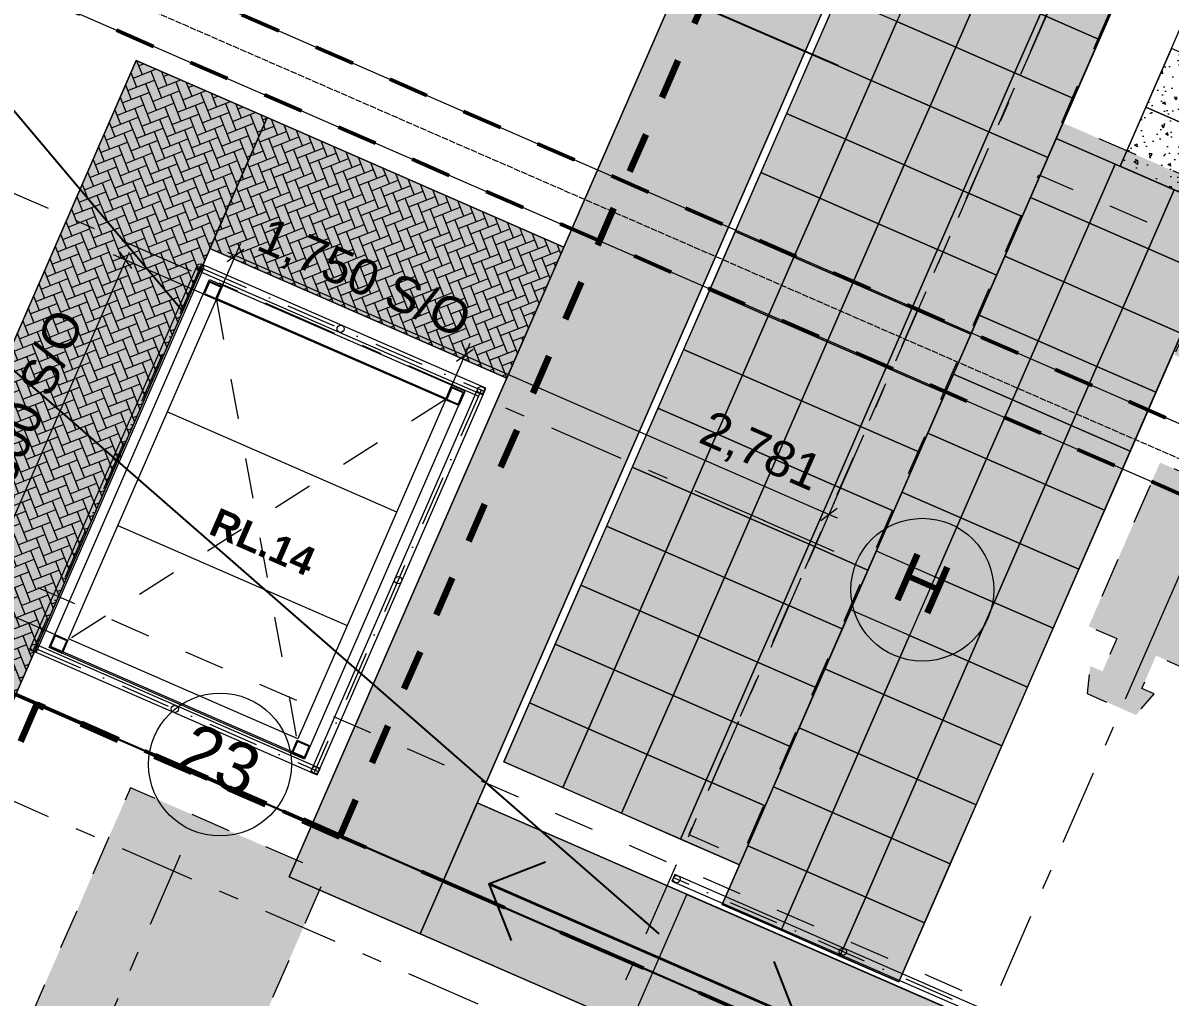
# Model space of a CAD drawing. Header units: millimetres. Extents: x -50172 to 145343, y -110728 to 25069.
# Drawn here: x -12270 to -4241, y -29610 to -22793 of the extents above; entities that cross this region are included whole.
import ezdxf
from ezdxf.enums import TextEntityAlignment as Align

# ---------------------------------------------------------------- set-up
doc = ezdxf.new("R2010")
doc.units = ezdxf.units.MM
doc.header["$MEASUREMENT"] = 0
for name, pattern in [('Dashed', [564.444447, 282.222223, -282.222223]), ('Dot & Dashed', [670.277762, 352.777767, -176.388884, 0, -141.111112]), ('Double Dashed', [1093.611073, 529.166651, -211.666656, 141.111112, -211.666656]), ('Hidden Line', [55, 45, -10]), ('Long Dashed', [1058.333302, 634.99999, -423.333311])]:
    doc.linetypes.add(name, pattern=pattern)
for name, color, linetype, lineweight in [('A-15-MG_Structural_Grid_Phase_2_Pen_No__173', 1, 'Continuous', 18), ('A-20-M_Roof_Accessory_Pen_No__1', 7, 'Continuous', 13), ('A-25-M_Curtain_Wall_Pen_No__85', 8, 'Continuous', 20), ('A-25-M_Wall_Ext_Pen_No__16', 7, 'Continuous', 20), ('A-95-MC_Marker_Section_P2.Marker_Pen_No__1', 7, 'Continuous', 13), ('COLUMN.IFC Import_Pen_No__2', 8, 'Continuous', 15), ('New_A-20-M_Roof_Accessory_Pen_No__1', 7, 'Continuous', 13), ('New_A-20-M_Roof_Accessory_Pen_No__150', 7, 'Continuous', 0), ('New_A-20-M_Roof_Accessory_Pen_No__156', 5, 'Continuous', 50), ('New_A-20-M_Roof_Accessory_Pen_No__176', 1, 'Continuous', 50), ('New_A-20-M_Roof_Pen_No__92', 8, 'Continuous', 13), ('New_A-25-M_Wall_Ext_Pen_No__16', 7, 'Continuous', 20), ('New_A-95-D_1_100_Pen_No__1', 7, 'Continuous', 13), ('New_A-95-P_Drawing_Pen_No__1', 7, 'Continuous', 13), ('New_A-95-P_Drawing_Pen_No__194', 7, 'Continuous', 25), ('New_A-95-P_Drawing_Pen_No__41', 7, 'Continuous', 35), ('New_A-95-P_Text_1_50_GA_Pen_No__86', 8, 'Continuous', 20)]:
    doc.layers.add(name, color=color, linetype=linetype, lineweight=lineweight)
for name, color, linetype, lineweight, true_color in [('A-20-M_Roof_Accessory_Pen_No__147', 7, 'Continuous', 0, 0x606060), ('A-20-M_Roof_Accessory_Pen_No__81', 7, 'Continuous', 20, 0x6a6a6a), ('A-25-M_Wall_Ext_Pen_No__64', 7, 'Continuous', 20, 0x606060), ('New_A-15-MG_Structural_Grid_Phase_2_Pen_No__222', 7, 'Continuous', 13, 0x65af33), ('New_A-20-M_Roof_Accessory_Pen_No__241', 7, 'Continuous', 13, 0xc30c20), ('New_A-20-M_Roof_Pen_No__247', 7, 'Continuous', 200, 0xfb9e09), ('New_A-25-M_Wall_Ext_Pen_No__64', 7, 'Continuous', 20, 0x606060), ('New_A-95-P_Drawing_Pen_No__142', 7, 'Continuous', 0, 0xeeeeee), ('New_A-95-P_Drawing_Pen_No__82', 7, 'Continuous', 20, 0xaaaaaa)]:
    doc.layers.add(name, color=color, linetype=linetype, lineweight=lineweight, true_color=true_color)
for name, color, linetype in [('A-25-M_Wall_Ext', 7, 'Continuous'), ('A-95-MC_Marker_Section_P2.Marker', 7, 'Continuous'), ('COLUMN.IFC Import', 7, 'Continuous'), ('New_A-15-MG_Structural_Grid_Phase_2', 7, 'Continuous'), ('New_A-20-M_Roof', 7, 'Continuous'), ('New_A-25-M_Wall_Ext', 7, 'Continuous'), ('New_A-95-D_1_100', 7, 'Continuous'), ('New_A-95-P_Drawing', 7, 'Continuous')]:
    doc.layers.add(name, color=color, linetype=linetype)
doc.styles.add('GENERATED_STYLE_2', font='')
doc.styles.add('GENERATED_STYLE_3', font='')
doc.styles.add('GENERATED_STYLE_4', font='')
doc.styles.get('GENERATED_STYLE_2').set_extended_font_data('Swis721 BT', bold=True)
doc.styles.get('GENERATED_STYLE_3').set_extended_font_data('Arial')
doc.styles.get('GENERATED_STYLE_4').set_extended_font_data('Swis721 BT')
doc.dimstyles.new('GENERATED_STYLE__1', dxfattribs={"dimtxt": 250, "dimasz": 95, "dimexe": 0.18, "dimexo": 50, "dimgap": 0.09, "dimtad": 1, "dimdec": 0, "dimzin": 0, "dimdsep": 46, "dimtxsty": 'GENERATED_STYLE_3', "dimblk": 'ARROWHEAD_2', "dimblk1": 'ARROWHEAD_2', "dimblk2": 'ARROWHEAD_2', "dimcen": 0.09, "dimclrd": 7, "dimclre": 7, "dimclrt": 7, "dimadec": 0, "dimazin": 0, "dimtfac": 1, "dimtdec": 4, "dimtmove": 0, "dimatfit": 3, "dimfxl": 1, "dimtolj": 1, "dimtzin": 0, "dimarcsym": 0})
doc.dimstyles.new('GENERATED_STYLE__2', dxfattribs={"dimtxt": 250, "dimasz": 95, "dimexe": 0.18, "dimexo": 50, "dimgap": 0.09, "dimtad": 1, "dimdec": 0, "dimzin": 0, "dimdsep": 46, "dimtxsty": 'GENERATED_STYLE_3', "dimblk": 'ARROWHEAD_2', "dimblk1": 'ARROWHEAD_2', "dimblk2": 'ARROWHEAD_2', "dimcen": 0.09, "dimclrd": 7, "dimclre": 7, "dimclrt": 7, "dimadec": 0, "dimazin": 0, "dimtfac": 1, "dimtdec": 4, "dimtmove": 2, "dimatfit": 3, "dimfxl": 1, "dimtolj": 1, "dimtzin": 0, "dimarcsym": 0})
doc.dimstyles.new('GENERATED_STYLE__3', dxfattribs={"dimtxt": 0.18, "dimasz": 182.4, "dimexe": 0.18, "dimexo": 0.0625, "dimgap": 0.09, "dimtad": 0, "dimtih": 1, "dimtoh": 1, "dimdec": 4, "dimzin": 0, "dimdsep": 46, "dimcen": 0.09, "dimadec": 0, "dimazin": 0, "dimtfac": 1, "dimtdec": 4, "dimtmove": 0, "dimatfit": 3, "dimldrblk": 'ARROWHEAD_5', "dimfxl": 1, "dimtolj": 1, "dimtzin": 0, "dimarcsym": 0})

# ---------------------------------------------------------------- blocks, each defined once
blk = doc.blocks.new('Roof_1_1', base_point=(-23076.4, -22803))
at = {"layer": 'New_A-20-M_Roof_Pen_No__92', "linetype": 'Continuous', "flags": 128}
for points in [[(12417.6, -38277.5), (-23075.4, -22800.8)], [(12416.6, -38279.7), (-23076.4, -22803)], [(-23076.4, -22803), (12416.6, -38279.7)], [(-23075.6, -22801.2), (12417.4, -38277.9)]]:
    blk.add_lwpolyline(points, dxfattribs=at)
blk = doc.blocks.new('Skylight Flat Panel 19[3]_1')
at = {"layer": 'New_A-20-M_Roof', "linetype": 'Continuous', "lineweight": 0, "flags": 128}
for points in [[(-12082.6, -27155), (-10963.5, -24588.6)], [(-10963.5, -24588.6), (-9176.1, -25368)], [(-11951, -27103.3), (-10911.8, -24720.2)], [(-10911.8, -24720.2), (-9307.7, -25419.7)], [(-9311.7, -25428.9), (-10915.9, -24729.4)], [(-9176.1, -25368), (-10295.2, -27934.4)], [(-9307.7, -25419.7), (-10346.9, -27802.8)], [(-11258.2, -25514.5), (-9654.1, -26214)], [(-11604.6, -26308.9), (-10000.5, -27008.4)], [(-10346.9, -27802.8), (-11951, -27103.3)], [(-12082.6, -27155), (-12086.6, -27164.2)], [(-10299.2, -27943.6), (-12086.6, -27164.2)], [(-10295.2, -27934.4), (-12082.6, -27155)], [(-10295.2, -27934.4), (-10299.2, -27943.6)]]:
    blk.add_lwpolyline(points, dxfattribs=at)
blk = doc.blocks.new('Roof_2_1', base_point=(-19442.3, -19430.5))
at = {"layer": 'New_A-20-M_Roof_Pen_No__92', "linetype": 'Continuous', "flags": 128}
for points in [[(19862.2, -36569.2), (-19442.3, -19430.5)], [(-23077.4, -22805.3), (12415.6, -38282)], [(12415.8, -38281.6), (-23077.2, -22804.9)], [(12416.6, -38279.8), (-23076.4, -22803)], [(-23076.4, -22803), (12416.6, -38279.7)]]:
    blk.add_lwpolyline(points, dxfattribs=at)
at = {"layer": 'New_A-20-M_Roof', "linetype": 'Continuous', "lineweight": 0}
blk.add_blockref('Skylight Flat Panel 19[3]_1', (0, 0), dxfattribs=at)
blk = doc.blocks.new('Roof_3_1', base_point=(-9378, -10065))
at = {"layer": 'New_A-20-M_Roof_Pen_No__92', "linetype": 'Continuous', "flags": 128}
blk.add_lwpolyline([(20042.1, -36156.7), (-19083.1, -19096.2)], dxfattribs=at)
blk = doc.blocks.new('Railing Horizontal 19_5')
at = {"layer": 'New_A-25-M_Wall_Ext_Pen_No__16', "linetype": 'Dot & Dashed'}
blk.add_line((0, 0), (10175.3, 0), dxfattribs=at)
at = {"layer": 'New_A-25-M_Wall_Ext_Pen_No__64', "linetype": 'Continuous'}
for p, q in [((10175.3, 25), (0, 25)), ((10175.3, -25), (10175.3, 25)), ((0, -25), (10175.3, -25))]:
    blk.add_line(p, q, dxfattribs=at)
for centre in [(8881.5, 0), (10150.3, 0)]:
    blk.add_circle(centre, 25, dxfattribs=at)
blk = doc.blocks.new('Railing Horizontal 19_12')
at = {"layer": 'A-25-M_Wall_Ext_Pen_No__16', "linetype": 'Dot & Dashed'}
blk.add_line((0, 0), (2927.6, 0), dxfattribs=at)
at = {"layer": 'A-25-M_Wall_Ext_Pen_No__64', "linetype": 'Continuous'}
for p, q in [((0, 25), (0, -25)), ((2927.6, 25), (0, 25)), ((2927.6, -25), (2927.6, 25)), ((0, -25), (2927.6, -25))]:
    blk.add_line(p, q, dxfattribs=at)
for centre in [(0, 0), (1451.3, 0), (2902.6, 0)]:
    blk.add_circle(centre, 25, dxfattribs=at)
blk = doc.blocks.new('Railing Horizontal 19_13')
at = {"layer": 'A-25-M_Wall_Ext_Pen_No__16', "linetype": 'Dot & Dashed'}
blk.add_line((0, 0), (2170.6, 0), dxfattribs=at)
at = {"layer": 'A-25-M_Wall_Ext_Pen_No__64', "linetype": 'Continuous'}
for p, q in [((0, 25), (0, -25)), ((2170.6, 25), (0, 25)), ((2170.6, -25), (2170.6, 25)), ((0, -25), (2170.6, -25))]:
    blk.add_line(p, q, dxfattribs=at)
for centre in [(0, 0), (1072.8, 0), (2145.6, 0)]:
    blk.add_circle(centre, 25, dxfattribs=at)
blk = doc.blocks.new('Discrete Accessory 671')
at = {"layer": 'COLUMN.IFC Import_Pen_No__2', "linetype": 'Continuous'}
for p, q in [((-50, -50), (-50, 50)), ((-50, 50), (50, 50)), ((43.7, 43.7), (-43.7, 43.7)), ((-43.7, 43.7), (-43.7, -43.7)), ((43.7, -43.7), (43.7, 43.7)), ((50, 50), (50, -50)), ((50, -50), (-50, -50)), ((-43.7, -43.7), (43.7, -43.7))]:
    blk.add_line(p, q, dxfattribs=at)
blk = doc.blocks.new('Column 87')
at = {"layer": 'COLUMN.IFC Import_Pen_No__2', "linetype": 'Continuous'}
for p, q in [((-50, -50), (-50, 50)), ((-50, 50), (50, 50)), ((43.7, 43.7), (-43.7, 43.7)), ((-43.7, 43.7), (-43.7, -43.7)), ((43.7, -43.7), (43.7, 43.7)), ((50, 50), (50, -50)), ((50, -50), (-50, -50)), ((-43.7, -43.7), (43.7, -43.7))]:
    blk.add_line(p, q, dxfattribs=at)
blk = doc.blocks.new('Discrete Accessory 674')
at = {"layer": 'COLUMN.IFC Import_Pen_No__2', "linetype": 'Continuous'}
for p, q in [((-50, -50), (-50, 50)), ((-50, 50), (50, 50)), ((43.7, 43.7), (-43.7, 43.7)), ((-43.7, 43.7), (-43.7, -43.7)), ((43.7, -43.7), (43.7, 43.7)), ((50, 50), (50, -50)), ((50, -50), (-50, -50)), ((-43.7, -43.7), (43.7, -43.7))]:
    blk.add_line(p, q, dxfattribs=at)
blk = doc.blocks.new('Column 88')
at = {"layer": 'COLUMN.IFC Import_Pen_No__2', "linetype": 'Continuous'}
for p, q in [((-50, -50), (-50, 50)), ((-50, 50), (50, 50)), ((43.7, 43.7), (-43.7, 43.7)), ((-43.7, 43.7), (-43.7, -43.7)), ((43.7, -43.7), (43.7, 43.7)), ((50, 50), (50, -50)), ((50, -50), (-50, -50)), ((-43.7, -43.7), (43.7, -43.7))]:
    blk.add_line(p, q, dxfattribs=at)
blk = doc.blocks.new('*D421')
at = {"layer": 'New_A-95-D_1_100_Pen_No__1', "linetype": 'Continuous'}
for p, q in [((-12631.4, -26778.3), (-12545.6, -26894.4)), ((-13062.5, -27923.4), (-12588.5, -26836.4)), ((-12478.2, -28178.2), (-13148.5, -27885.9)), ((-13105.4, -27865.4), (-13019.7, -27981.5)), ((-13087, -27979.4), (-13062.5, -27923.4))]:
    blk.add_line(p, q, dxfattribs=at)
at = {"layer": 'New_A-95-D_1_100_Pen_No__1', "insert": (-13042.8, -27753.1), "char_height": 250, "attachment_point": 7, "rotation": 66.44041, "style": 'GENERATED_STYLE_3'}
blk.add_mtext('\\A1;{\\fArial|b0|i0|c0|p34;1,186}', dxfattribs=at)
blk = doc.blocks.new('ARROWHEAD_2')
at = {"color": 0, "linetype": 'Continuous', "lineweight": 0}
for p, q in [((0, 0), (-1, 0)), ((-0.378, -0.655), (0.378, 0.655))]:
    blk.add_line(p, q, dxfattribs=at)
blk = doc.blocks.new('*D423')
at = {"layer": 'New_A-95-D_1_100_Pen_No__1', "linetype": 'Continuous'}
for p, q in [((-11506.4, -24511.1), (-11592.2, -24395)), ((-11549.3, -24453.1), (-11524.9, -24397.1)), ((-12588.5, -26836.4), (-11549.3, -24453.1)), ((-10961.7, -24709.3), (-11635.2, -24415.6)), ((-12000.9, -27092.6), (-12674.4, -26798.9)), ((-12631.4, -26778.3), (-12545.6, -26894.4)), ((-13062.5, -27923.4), (-12588.5, -26836.4))]:
    blk.add_line(p, q, dxfattribs=at)
at = {"layer": 'New_A-95-D_1_100_Pen_No__1', "insert": (-12423.3, -26332.3), "char_height": 250, "attachment_point": 7, "rotation": 66.44041, "style": 'GENERATED_STYLE_3'}
blk.add_mtext('\\A1;{\\fArial|b0|i0|c0|p34;2,600 S/O}', dxfattribs=at)
blk = doc.blocks.new('*D424')
at = {"layer": 'New_A-95-D_1_100_Pen_No__1', "linetype": 'Continuous'}
for p, q in [((-10895.8, -24683.5), (-10743.7, -24334.7)), ((-10723.2, -24377.8), (-10839.3, -24463.5)), ((-10837.2, -24396.2), (-10781.2, -24420.6)), ((-10781.2, -24420.6), (-9177.1, -25120.1)), ((-9119, -25077.2), (-9235.1, -25163))]:
    blk.add_line(p, q, dxfattribs=at)
at = {"layer": 'New_A-95-D_1_100_Pen_No__1', "insert": (-10666.8, -24416), "char_height": 250, "attachment_point": 7, "rotation": 336.44041, "style": 'GENERATED_STYLE_3'}
blk.add_mtext('\\A1;{\\fArial|b0|i0|c0|p34;1,750 S/O}', dxfattribs=at)
blk = doc.blocks.new('*D425')
at = {"layer": 'New_A-95-D_1_100_Pen_No__1', "linetype": 'Continuous'}
for p, q in [((-10781.2, -24420.6), (-9177.1, -25120.1)), ((-9291.7, -25383), (-9139.6, -25034.2)), ((-9119, -25077.2), (-9235.1, -25163)), ((-9177.1, -25120.1), (-6628.1, -26231.6)), ((-6770, -26557.1), (-6590.6, -26145.7)), ((-6686.1, -26274.5), (-6570, -26188.7)), ((-6628.1, -26231.6), (-6572, -26256))]:
    blk.add_line(p, q, dxfattribs=at)
at = {"layer": 'New_A-95-D_1_100_Pen_No__1', "insert": (-7570.6, -25766.1), "char_height": 250, "attachment_point": 7, "rotation": 336.44041, "style": 'GENERATED_STYLE_3'}
blk.add_mtext('\\A1;{\\fArial|b0|i0|c0|p34;2,781}', dxfattribs=at)
blk = doc.blocks.new('ARROWHEAD_5')
at = {"color": 0, "linetype": 'Continuous', "lineweight": 0}
blk.add_line((0, 0), (-1, 0), dxfattribs=at)
blk.add_solid([(-1, 0.2679), (0, 0), (-1, -0.2679), (-1, 0.2679)], dxfattribs=at)
blk = doc.blocks.new('Standard grid marker_31')
at = {"layer": 'New_A-15-MG_Structural_Grid_Phase_2_Pen_No__222', "linetype": 'Double Dashed'}
for q in [(18281.2, 0), (0, 0)]:
    blk.add_line((705.1, 0), q, dxfattribs=at)
at = {"layer": 'New_A-15-MG_Structural_Grid_Phase_2_Pen_No__222', "linetype": 'Continuous'}
blk.add_circle((-500, 0), 500, dxfattribs=at)
at = {"layer": 'New_A-15-MG_Structural_Grid_Phase_2_Pen_No__222', "linetype": 'Double Dashed'}
blk.add_point((705.1, 0), dxfattribs=at)
blk.add_point((705.1, 0), dxfattribs=at)
at = {"layer": 'New_A-15-MG_Structural_Grid_Phase_2_Pen_No__222', "style": 'GENERATED_STYLE_4'}
for tag, p in [('AC_MarkerText_1_0', (-500, 43.4)), ('AC_MarkerText_1_1', (19486.3, 43.4))]:
    blk.add_attdef(tag, text='', height=350, rotation=180, dxfattribs=at).set_placement(p, align=Align.MIDDLE_CENTER)
blk = doc.blocks.new('Standard grid marker_32')
at = {"layer": 'New_A-15-MG_Structural_Grid_Phase_2_Pen_No__222', "linetype": 'Double Dashed'}
blk.add_line((705.1, 0), (53258.1, 0), dxfattribs=at)
at = {"layer": 'New_A-15-MG_Structural_Grid_Phase_2_Pen_No__222', "style": 'GENERATED_STYLE_4'}
for tag, p in [('AC_MarkerText_1_0', (-500, 38.7)), ('AC_MarkerText_1_1', (54463.2, 38.7))]:
    blk.add_attdef(tag, text='', height=350, rotation=180, dxfattribs=at).set_placement(p, align=Align.MIDDLE_CENTER)
blk = doc.blocks.new('Standard grid marker_38')
at = {"layer": 'New_A-15-MG_Structural_Grid_Phase_2_Pen_No__222', "linetype": 'Double Dashed'}
blk.add_line((21048.7, -897.4), (22861.2, -897.4), dxfattribs=at)
at = {"layer": 'New_A-15-MG_Structural_Grid_Phase_2_Pen_No__222', "linetype": 'Continuous'}
blk.add_circle((23361.2, -897.4), 500, dxfattribs=at)
at = {"layer": 'New_A-15-MG_Structural_Grid_Phase_2_Pen_No__222', "style": 'GENERATED_STYLE_4'}
for tag, p in [('AC_MarkerText_1_0', (-500, -861)), ('AC_MarkerText_1_1', (23361.2, -861))]:
    blk.add_attdef(tag, text='', height=350, rotation=270, dxfattribs=at).set_placement(p, align=Align.MIDDLE_CENTER)
blk = doc.blocks.new('Standard grid marker_44')
at = {"layer": 'New_A-15-MG_Structural_Grid_Phase_2_Pen_No__222', "linetype": 'Double Dashed'}
blk.add_line((1905, 0), (37382, 0), dxfattribs=at)
at = {"layer": 'New_A-15-MG_Structural_Grid_Phase_2_Pen_No__222', "style": 'GENERATED_STYLE_4'}
for tag, p in [('AC_MarkerText_1_0', (-500, 946.2)), ('AC_MarkerText_1_1', (39787, 946.2))]:
    blk.add_attdef(tag, text='', height=350, rotation=270, dxfattribs=at).set_placement(p, align=Align.MIDDLE_CENTER)
blk = doc.blocks.new('Standard grid marker_46')
at = {"layer": 'New_A-15-MG_Structural_Grid_Phase_2_Pen_No__222', "linetype": 'Double Dashed'}
for p, q in [((8462.3, 0), (18800.1, 0)), ((18800.1, 0), (27262.4, 0))]:
    blk.add_line(p, q, dxfattribs=at)
blk.add_point((18800.1, 0), dxfattribs=at)
blk.add_point((18800.1, 0), dxfattribs=at)
at = {"layer": 'New_A-15-MG_Structural_Grid_Phase_2_Pen_No__222', "style": 'GENERATED_STYLE_4'}
for tag, p in [('AC_MarkerText_1_0', (-500, 36.8)), ('AC_MarkerText_1_1', (27762.4, 36.8))]:
    blk.add_attdef(tag, text='', height=350, rotation=270, dxfattribs=at).set_placement(p, align=Align.MIDDLE_CENTER)
blk = doc.blocks.new('Line_1_1', base_point=(-6857.9, -29755.9))
at = {"layer": 'New_A-95-P_Drawing_Pen_No__194', "linetype": 'Continuous'}
for p, q in [((-9008.4, -28818.1), (-8613.5, -28663)), ((-9008.4, -28818.1), (-8853.4, -29213)), ((-6857.9, -29755.9), (-7013, -29361)), ((-6857.9, -29755.9), (-7252.8, -29910.9))]:
    blk.add_line(p, q, dxfattribs=at)
at = {"layer": 'New_A-95-P_Drawing_Pen_No__41', "linetype": 'Continuous'}
blk.add_line((-6857.9, -29755.9), (-9008.4, -28818.1), dxfattribs=at)
blk = doc.blocks.new('Cutting Plane_4_1', base_point=(-25330.5, -21002.6))
at = {"layer": 'A-95-MC_Marker_Section_P2.Marker_Pen_No__1', "linetype": 'Dashed'}
blk.add_line((-25101.3, -21102.5), (22391.9, -41811.9), dxfattribs=at)

msp = doc.modelspace()

# ---------------------------------------------------------------- hatches: boundary and pattern name
at = {"layer": 'A-20-M_Roof_Accessory_Pen_No__1', "linetype": 'Continuous', "lineweight": 0, "true_color": 0x000000}
for points in [[(-6009.1, -18685.2), (-10405.8, -28768.3), (-9489.2, -29168), (-5092.4, -19084.9)], [(-14937.6, -30990.8), (-14020.9, -31390.5), (-10560.8, -23455.4), (-11477.5, -23055.7), (-12991.2, -26527.3), (-14314.9, -29562.8)], [(-10560.8, -23455.4), (-10960.5, -24372.1), (-8883.7, -25277.6), (-8484, -24361)], [(-9089.5, -28251.4), (-9489.2, -29168), (7005.9, -36360.7), (7405.6, -35444)]]:
    msp.add_hatch(color=178, dxfattribs=at).paths.add_polyline_path(points)
at = {"layer": 'A-20-M_Roof_Accessory_Pen_No__147', "linetype": 'Continuous'}
h = msp.add_hatch(dxfattribs=at)
h.set_pattern_fill('AR_CONC_0001', color=256, style=0, pattern_type=2)
h.set_pattern_definition([(150.0584, (-6158.36, -24349.9), (-19.045, 215.159), [22.5, -247.5]), (95.0584, (-6158.36, -24349.9), (214.919, 80.397), [18, -198]), (200.51, (-6159.94, -24331.97), (-233.964, 134.762), [19.122, -210.343]), (146.2426, (-6217.43, -24360.38), (-7.026, 323.924), [33.75, -371.25]), (196.694, (-6218.02, -24333.4), (-336.716, 225.05), [28.683, -315.514]), (91.2426, (-6217.43, -24360.38), (-336.716, 225.05), [27, -297]), (121.0584, (-6207.9, -24328.22), (87.654, 197.415), [22.5, -247.5]), (66.0584, (-6207.9, -24328.22), (-226.95, 33.878), [18, -198]), (171.51, (-6200.6, -24311.77), (-139.296, 231.2934), [19.122, -210.343]), (137.5584, (-6158.356, -24349.9), (98.9703, 13.8503), [0, -195.6, 0, -201, 0, -198.75]), (107.5584, (-6158.36, -24349.9), (-130.2886, 57.0425), [0, -114.6, 0, -191.1, 0, -75.75]), (67.5584, (-6146.67, -24415.77), (-21.3074, 158.8671), [0, -75, 0, -234, 0, -310.5]), (57.5584, (-6141.43, -24445.31), (-60.1263, 167.0218), [0, -97.5, 0, -155.4, 0, -220.5])])
h.paths.add_polyline_path([(-5487.1, -20126.9), (-3837.1, -20846.4), (-7254.6, -28683.7), (-8904.6, -27964.2)])
h = msp.add_hatch(dxfattribs=at)
h.set_pattern_fill('AR_CONC_0001', color=256, style=0, pattern_type=2)
h.set_pattern_definition([(150.058, (-3433.1, -22827.57), (-19.045, 215.159), [22.5, -247.5]), (95.058, (-3433.1, -22827.57), (214.92, 80.397), [18, -198]), (200.51, (-3434.68, -22809.64), (-233.964, 134.762), [19.122, -210.343]), (146.243, (-3492.18, -22838.05), (-7.026, 323.924), [33.75, -371.25]), (196.694, (-3492.76, -22811.05), (-336.716, 225.05), [28.683, -315.514]), (91.243, (-3492.18, -22838.05), (-336.716, 225.05), [27, -297]), (121.058, (-3482.65, -22805.89), (87.654, 197.415), [22.5, -247.5]), (66.058, (-3482.65, -22805.89), (-226.95, 33.878), [18, -198]), (171.51, (-3475.34, -22789.44), (-139.296, 231.293), [19.122, -210.343]), (137.5584, (-3433.1, -22827.566), (98.9703, 13.8503), [0, -195.6, 0, -201, 0, -198.75]), (107.5584, (-3433.1, -22827.57), (-130.2886, 57.0425), [0, -114.6, 0, -191.1, 0, -75.75]), (67.5584, (-3421.41, -22893.44), (-21.3074, 158.867), [0, -75, 0, -234, 0, -310.5]), (57.5584, (-3416.17, -22922.98), (-60.126, 167.022), [0, -97.5, 0, -155.4, 0, -220.5])])
h.paths.add_polyline_path([(-3332.4, -20907.8), (-2094.9, -21447.4), (-3354, -24334.8), (-4591.4, -23795.2)])
h = msp.add_hatch(dxfattribs=at)
h.set_pattern_fill('AR_CONC_0001', color=256, style=0, pattern_type=2)
h.set_pattern_definition([(150.0584, (-5884.64, -26667.78), (-19.045, 215.159), [22.5, -247.5]), (95.0584, (-5884.64, -26667.78), (214.92, 80.397), [18, -198]), (200.51, (-5886.23, -26649.85), (-233.964, 134.762), [19.122, -210.343]), (146.243, (-5943.72, -26678.26), (-7.026, 323.924), [33.75, -371.25]), (196.694, (-5944.3, -26651.26), (-336.716, 225.05), [28.683, -315.514]), (91.243, (-5943.72, -26678.26), (-336.716, 225.05), [27, -297]), (121.0584, (-5934.19, -26646.1), (87.654, 197.415), [22.5, -247.5]), (66.0584, (-5934.2, -26646.1), (-226.95, 33.878), [18, -198]), (171.51, (-5926.89, -26629.65), (-139.296, 231.293), [19.122, -210.343]), (137.5584, (-5884.64, -26667.78), (98.9703, 13.8503), [0, -195.6, 0, -201, 0, -198.75]), (107.5584, (-5884.64, -26667.78), (-130.2886, 57.0425), [0, -114.6, 0, -191.1, 0, -75.75]), (67.5584, (-5872.96, -26733.65), (-21.3074, 158.8671), [0, -75, 0, -234, 0, -310.5]), (57.5584, (-5867.72, -26763.19), (-60.1263, 167.022), [0, -97.5, 0, -155.4, 0, -220.5])])
h.paths.add_polyline_path([(-5038.1, -23600.5), (-3800.6, -24140.1), (-6138.9, -29502.5), (-7376.3, -28962.9)])
at = {"layer": 'New_A-20-M_Roof_Accessory_Pen_No__150', "linetype": 'Continuous'}
h = msp.add_hatch(dxfattribs=at)
h.set_pattern_fill('Brick_Floor___Laid_Flat__BB', color=256, style=0, pattern_type=2)
h.set_pattern_definition([(291.4404, (-7878.8, -23848.7), (249.454, 97.963), [201, -67]), (291.4404, (-7742.97, -24011.3), (249.454, 97.963), [201, -67]), (291.4404, (-7705.1, -23924.45), (249.454, 97.963), [201, -67]), (291.4404, (-7667.22, -23837.6), (249.454, 97.963), [201, -67]), (21.4404, (-7829.82, -23973.43), (-97.963, 249.454), [201, -67]), (21.4404, (-7791.95, -23886.58), (-97.963, 249.454), [201, -67]), (21.4404, (-7754.08, -23799.72), (-97.963, 249.454), [201, -67]), (21.4404, (-7618.24, -23962.32), (-97.963, 249.454), [201, -67])])
h.paths.add_polyline_path([(-6009.1, -18685.2), (-5092.4, -19084.9), (-9489.2, -29168), (-10405.8, -28768.3)])
h = msp.add_hatch(dxfattribs=at)
h.set_pattern_fill('Brick_Floor___Laid_Flat__BB', color=256, style=0, pattern_type=2)
h.set_pattern_definition([(291.4404, (-16214.06, -27118.03), (249.454, 97.963), [201, -67]), (291.4404, (-16078.22, -27280.63), (249.454, 97.963), [201, -67]), (291.4404, (-16040.35, -27193.78), (249.454, 97.963), [201, -67]), (291.4404, (-16002.48, -27106.92), (249.454, 97.963), [201, -67]), (21.4404, (-16165.08, -27242.76), (-97.963, 249.454), [201, -67]), (21.4404, (-16127.2, -27155.9), (-97.963, 249.454), [201, -67]), (21.4404, (-16089.33, -27069.05), (-97.963, 249.454), [201, -67]), (21.4404, (-15953.5, -27231.65), (-97.963, 249.454), [201, -67])])
h.paths.add_polyline_path([(-14937.6, -30990.8), (-14314.9, -29562.8), (-12991.2, -26527.3), (-11477.5, -23055.7), (-10560.8, -23455.4), (-14020.9, -31390.5)])
h = msp.add_hatch(dxfattribs=at)
h.set_pattern_fill('Brick_Floor___Laid_Flat__BB', color=256, style=0, pattern_type=2)
h.set_pattern_definition([(21.4404, (-12106.52, -25868.37), (-97.963, 249.454), [201, -67]), (21.4404, (-11943.92, -25732.53), (-97.963, 249.454), [201, -67]), (21.4404, (-12030.77, -25694.66), (-97.963, 249.454), [201, -67]), (21.4404, (-12117.62, -25656.78), (-97.963, 249.454), [201, -67]), (111.4404, (-11981.8, -25819.38), (249.454, 97.963), [201, -67]), (111.4404, (-12068.64, -25781.5), (249.454, 97.963), [201, -67]), (111.4404, (-12155.5, -25743.64), (249.454, 97.963), [201, -67]), (111.4404, (-11992.9, -25607.8), (249.454, 97.963), [201, -67])])
h.paths.add_polyline_path([(-10560.8, -23455.4), (-8484, -24361), (-8883.7, -25277.6), (-10960.5, -24372.1)])
h = msp.add_hatch(dxfattribs=at)
h.set_pattern_fill('Brick_Floor___Laid_Flat__BB', color=256, style=0, pattern_type=2)
h.set_pattern_definition([(21.4404, (3783.07, -36951.4), (-97.963, 249.454), [201, -67]), (21.4404, (3945.67, -36815.56), (-97.963, 249.454), [201, -67]), (21.4404, (3858.8, -36777.7), (-97.963, 249.454), [201, -67]), (21.4404, (3771.96, -36739.82), (-97.963, 249.454), [201, -67]), (111.4404, (3907.8, -36902.42), (249.454, 97.963), [201, -67]), (111.4404, (3820.94, -36864.55), (249.454, 97.963), [201, -67]), (111.4404, (3734.08, -36826.67), (249.454, 97.963), [201, -67]), (111.4404, (3896.68, -36690.84), (249.454, 97.963), [201, -67])])
h.paths.add_polyline_path([(-9089.5, -28251.4), (7405.6, -35444), (7005.9, -36360.7), (-9489.2, -29168)])
at = {"layer": 'New_A-20-M_Roof_Accessory_Pen_No__241', "linetype": 'Continuous', "lineweight": 0, "true_color": 0x300308}
msp.add_hatch(color=18, dxfattribs=at).paths.add_polyline_path([(-7622.8, -28890.9), (7405.6, -35444), (7005.9, -36360.7), (-8022.5, -29807.6)])
at = {"layer": 'New_A-95-P_Drawing_Pen_No__142', "linetype": 'Continuous'}
for points in [[(1316.1, -27014.3), (-1099.3, -25961), (-816.5, -25312.4), (-4999.4, -23488.4), (-4047.5, -21305.3), (-4414.1, -21145.4), (-5366.1, -23328.6), (-5526, -23695.3), (-7609.3, -28473), (-7242.7, -28632.8), (-5159.3, -23855.1), (-1343.1, -25519.3), (-1625.8, -26167.8), (1156.2, -27380.9)], [(-14130.4, -33299.9), (-13951.6, -33377.8), (-14122.7, -34120.8), (-15546.3, -37385.5), (-14116.5, -38009), (-12393.3, -34057.3), (-12150.4, -34163.3), (-10731.5, -30909.2), (-10974.4, -30803.2), (-10914.4, -30665.7), (-10969.3, -30641.8), (-10141.9, -28744.4), (-11516.8, -28144.8), (-12344.2, -30042.3), (-12472.7, -29986.3), (-12532.7, -30123.7), (-12711.4, -30045.8)]]:
    msp.add_hatch(color=256, dxfattribs=at).paths.add_polyline_path(points)
at = {"layer": 'New_A-95-P_Drawing_Pen_No__82', "linetype": 'Continuous', "lineweight": 0, "true_color": 0x2a2a2a}
msp.add_hatch(color=250, dxfattribs=at).paths.add_polyline_path([(-4089.7, -24838.1), (-4210.7, -25115.6), (-3532.9, -25411.2, -0.131652), (-3601.9, -25519.2), (-3942.5, -25675.8, 0.131652), (-4087.7, -25858), (-4127.7, -25949.6), (-4311, -25869.7), (-4810.6, -27015.5), (-4613.8, -27101.3), (-4713.8, -27330.5), (-4799.7, -27293), (-4822.4, -27485.7), (-4478.6, -27635.6), (-4352.8, -27487.9), (-4438.8, -27450.4), (-4338.9, -27221.2), (-4169, -27295.3), (-3669.4, -26149.5), (-3852.7, -26069.6), (-3812.7, -25977.9), (-3764.3, -25917.2), (-3423.7, -25760.5, 0.131652), (-3278.5, -25578.4), (-3082.2, -25664, 0.131652), (-3116.9, -25894.3), (-2999.9, -26250.5), (-3011.4, -26327.3), (-3051.4, -26419), (-3234.7, -26339), (-3734.3, -27484.8), (-3564.5, -27558.9), (-3664.4, -27788.1), (-3750.3, -27750.6), (-3773, -27943.3), (-3429.3, -28093.2), (-3303.5, -27945.4), (-3389.4, -27908), (-3289.5, -27678.8), (-3092.7, -27764.6), (-2593.1, -26618.8), (-2776.4, -26538.9), (-2736.4, -26447.2, 0.131652), (-2701.8, -26216.9), (-2818.8, -25860.7, -0.21766), (-2786.6, -25736.6), (-2127, -26024.2), (-2006.1, -25746.7), (-2561.5, -25504.5), (-2620.2, -25355.1), (-3366.5, -25029.7), (-3515.9, -25088.3)])

# ---------------------------------------------------------------- linework, layer by layer
at = {"layer": 'A-15-MG_Structural_Grid_Phase_2_Pen_No__173', "linetype": 'Hidden Line'}
msp.add_line((-19269.5, -19260.4), (19619.1, -36217.7), dxfattribs=at)
at = {"layer": 'A-20-M_Roof_Accessory_Pen_No__1', "linetype": 'Continuous', "flags": 128}
for points in [[(-6009.1, -18685.2), (-10405.8, -28768.3), (-9489.2, -29168), (-5092.4, -19084.9)], [(-5487.1, -20126.9), (-3837.1, -20846.4), (-7254.6, -28683.7), (-8904.6, -27964.2)], [(-3332.4, -20907.8), (-2094.9, -21447.4), (-3354, -24334.8), (-4591.4, -23795.2)], [(-14937.6, -30990.8), (-14020.9, -31390.5), (-10560.8, -23455.4), (-11477.5, -23055.7), (-12991.2, -26527.3), (-14314.9, -29562.8)], [(-10560.8, -23455.4), (-10960.5, -24372.1), (-8883.7, -25277.6), (-8484, -24361)], [(-5038.1, -23600.5), (-3800.6, -24140.1), (-6138.9, -29502.5), (-7376.3, -28962.9)], [(-9089.5, -28251.4), (-9489.2, -29168), (7005.9, -36360.7), (7405.6, -35444)]]:
    msp.add_lwpolyline(points, close=True, dxfattribs=at)
at = {"layer": 'A-20-M_Roof_Accessory_Pen_No__81', "linetype": 'Continuous', "flags": 128}
for points in [[(-5149, -22728.9), (-4736.5, -22908.8), (-4556.6, -22496.3), (-4969.1, -22316.4)], [(-6153.8, -22781.7), (-5741.3, -22961.6), (-5561.4, -22549.1), (-5973.9, -22369.2)], [(-5741.3, -22961.6), (-5328.8, -23141.4), (-5149, -22728.9), (-5561.4, -22549.1)], [(-6746.2, -23014.3), (-6333.7, -23194.2), (-6153.8, -22781.7), (-6566.3, -22601.8)], [(-6333.7, -23194.2), (-5921.2, -23374.1), (-5741.3, -22961.6), (-6153.8, -22781.7)], [(-5328.8, -23141.4), (-4916.3, -23321.3), (-4736.5, -22908.8), (-5149, -22728.9)], [(-5921.2, -23374.1), (-5508.7, -23553.9), (-5328.8, -23141.4), (-5741.3, -22961.6)], [(-6926, -23426.8), (-6513.5, -23606.7), (-6333.7, -23194.2), (-6746.2, -23014.3)], [(-4411.6, -23382.7), (-3999.1, -23562.6), (-3819.2, -23150.1), (-4231.7, -22970.3)], [(-6513.5, -23606.7), (-6101, -23786.5), (-5921.2, -23374.1), (-6333.7, -23194.2)], [(-5508.7, -23553.9), (-5096.2, -23733.8), (-4916.3, -23321.3), (-5328.8, -23141.4)], [(-7105.9, -23839.3), (-6693.4, -24019.2), (-6513.5, -23606.7), (-6926, -23426.8)], [(-6101, -23786.5), (-5688.6, -23966.4), (-5508.7, -23553.9), (-5921.2, -23374.1)], [(-4591.4, -23795.2), (-4178.9, -23975.1), (-3999.1, -23562.6), (-4411.6, -23382.7)], [(-5688.6, -23966.4), (-5276.1, -24146.3), (-5096.2, -23733.8), (-5508.7, -23553.9)], [(-5217.9, -24013), (-4805.4, -24192.8), (-4625.6, -23780.3), (-5038.1, -23600.5)], [(-6693.4, -24019.2), (-6280.9, -24199), (-6101, -23786.5), (-6513.5, -23606.7)], [(-7285.8, -24251.8), (-6873.3, -24431.7), (-6693.4, -24019.2), (-7105.9, -23839.3)], [(-6280.9, -24199), (-5868.4, -24378.9), (-5688.6, -23966.4), (-6101, -23786.5)], [(-4805.4, -24192.8), (-4393, -24372.7), (-4213.1, -23960.2), (-4625.6, -23780.3)], [(-5868.4, -24378.9), (-5455.9, -24558.8), (-5276.1, -24146.3), (-5688.6, -23966.4)], [(-4393, -24372.7), (-3980.5, -24552.6), (-3800.6, -24140.1), (-4213.1, -23960.2)], [(-6873.3, -24431.7), (-6460.8, -24611.5), (-6280.9, -24199), (-6693.4, -24019.2)], [(-5397.8, -24425.5), (-4985.3, -24605.3), (-4805.4, -24192.8), (-5217.9, -24013)], [(-6460.8, -24611.5), (-6048.3, -24791.4), (-5868.4, -24378.9), (-6280.9, -24199)], [(-4985.3, -24605.3), (-4572.8, -24785.2), (-4393, -24372.7), (-4805.4, -24192.8)], [(-7465.6, -24664.3), (-7053.1, -24844.1), (-6873.3, -24431.7), (-7285.8, -24251.8)], [(-6048.3, -24791.4), (-5635.8, -24971.3), (-5455.9, -24558.8), (-5868.4, -24378.9)], [(-4572.8, -24785.2), (-4160.3, -24965.1), (-3980.5, -24552.6), (-4393, -24372.7)], [(-7053.1, -24844.1), (-6640.6, -25024), (-6460.8, -24611.5), (-6873.3, -24431.7)], [(-5577.7, -24838), (-5165.2, -25017.8), (-4985.3, -24605.3), (-5397.8, -24425.5)], [(-6640.6, -25024), (-6228.2, -25203.9), (-6048.3, -24791.4), (-6460.8, -24611.5)], [(-5165.2, -25017.8), (-4752.7, -25197.7), (-4572.8, -24785.2), (-4985.3, -24605.3)], [(-7645.5, -25076.8), (-7233, -25256.6), (-7053.1, -24844.1), (-7465.6, -24664.3)], [(-6228.2, -25203.9), (-5815.7, -25383.7), (-5635.8, -24971.3), (-6048.3, -24791.4)], [(-4752.7, -25197.7), (-4340.2, -25377.5), (-4160.3, -24965.1), (-4572.8, -24785.2)], [(-7233, -25256.6), (-6820.5, -25436.5), (-6640.6, -25024), (-7053.1, -24844.1)], [(-5757.5, -25250.4), (-5345, -25430.3), (-5165.2, -25017.8), (-5577.7, -24838)], [(-6820.5, -25436.5), (-6408, -25616.4), (-6228.2, -25203.9), (-6640.6, -25024)], [(-5345, -25430.3), (-4932.6, -25610.2), (-4752.7, -25197.7), (-5165.2, -25017.8)], [(-7825.4, -25489.3), (-7412.9, -25669.1), (-7233, -25256.6), (-7645.5, -25076.8)], [(-6408, -25616.4), (-5995.5, -25796.2), (-5815.7, -25383.7), (-6228.2, -25203.9)], [(-4932.6, -25610.2), (-4520.1, -25790), (-4340.2, -25377.5), (-4752.7, -25197.7)], [(-7412.9, -25669.1), (-7000.4, -25849), (-6820.5, -25436.5), (-7233, -25256.6)], [(-5937.4, -25662.9), (-5524.9, -25842.8), (-5345, -25430.3), (-5757.5, -25250.4)], [(-7000.4, -25849), (-6587.9, -26028.9), (-6408, -25616.4), (-6820.5, -25436.5)], [(-5524.9, -25842.8), (-5112.4, -26022.7), (-4932.6, -25610.2), (-5345, -25430.3)], [(-8005.2, -25901.8), (-7592.7, -26081.6), (-7412.9, -25669.1), (-7825.4, -25489.3)], [(-5112.4, -26022.7), (-4699.9, -26202.5), (-4520.1, -25790), (-4932.6, -25610.2)], [(-7592.7, -26081.6), (-7180.2, -26261.5), (-7000.4, -25849), (-7412.9, -25669.1)], [(-6587.9, -26028.9), (-6175.4, -26208.7), (-5995.5, -25796.2), (-6408, -25616.4)], [(-6117.3, -26075.4), (-5704.8, -26255.3), (-5524.9, -25842.8), (-5937.4, -25662.9)], [(-7180.2, -26261.5), (-6767.7, -26441.3), (-6587.9, -26028.9), (-7000.4, -25849)], [(-5704.8, -26255.3), (-5292.3, -26435.2), (-5112.4, -26022.7), (-5524.9, -25842.8)], [(-8185.1, -26314.2), (-7772.6, -26494.1), (-7592.7, -26081.6), (-8005.2, -25901.8)], [(-7772.6, -26494.1), (-7360.1, -26674), (-7180.2, -26261.5), (-7592.7, -26081.6)], [(-6767.7, -26441.3), (-6355.3, -26621.2), (-6175.4, -26208.7), (-6587.9, -26028.9)], [(-6297.1, -26487.9), (-5884.6, -26667.8), (-5704.8, -26255.3), (-6117.3, -26075.4)], [(-5292.3, -26435.2), (-4879.8, -26615), (-4699.9, -26202.5), (-5112.4, -26022.7)], [(-8365, -26726.7), (-7952.5, -26906.6), (-7772.6, -26494.1), (-8185.1, -26314.2)], [(-7360.1, -26674), (-6947.6, -26853.8), (-6767.7, -26441.3), (-7180.2, -26261.5)], [(-5884.6, -26667.8), (-5472.2, -26847.6), (-5292.3, -26435.2), (-5704.8, -26255.3)], [(-7952.5, -26906.6), (-7540, -27086.5), (-7360.1, -26674), (-7772.6, -26494.1)], [(-6947.6, -26853.8), (-6535.1, -27033.7), (-6355.3, -26621.2), (-6767.7, -26441.3)], [(-5472.2, -26847.6), (-5059.7, -27027.5), (-4879.8, -26615), (-5292.3, -26435.2)], [(-8544.8, -27139.2), (-8132.3, -27319.1), (-7952.5, -26906.6), (-8365, -26726.7)], [(-7540, -27086.5), (-7127.5, -27266.3), (-6947.6, -26853.8), (-7360.1, -26674)], [(-6064.5, -27080.3), (-5652, -27260.1), (-5472.2, -26847.6), (-5884.6, -26667.8)], [(-7127.5, -27266.3), (-6715, -27446.2), (-6535.1, -27033.7), (-6947.6, -26853.8)], [(-5652, -27260.1), (-5239.5, -27440), (-5059.7, -27027.5), (-5472.2, -26847.6)], [(-8132.3, -27319.1), (-7719.8, -27499), (-7540, -27086.5), (-7952.5, -26906.6)], [(-6656.9, -27312.9), (-6244.4, -27492.8), (-6064.5, -27080.3), (-6477, -26900.4)], [(-7719.8, -27499), (-7307.3, -27678.8), (-7127.5, -27266.3), (-7540, -27086.5)], [(-6244.4, -27492.8), (-5831.9, -27672.6), (-5652, -27260.1), (-6064.5, -27080.3)], [(-8724.7, -27551.7), (-8312.2, -27731.6), (-8132.3, -27319.1), (-8544.8, -27139.2)], [(-7307.3, -27678.8), (-6894.9, -27858.7), (-6715, -27446.2), (-7127.5, -27266.3)], [(-5831.9, -27672.6), (-5419.4, -27852.5), (-5239.5, -27440), (-5652, -27260.1)], [(-8312.2, -27731.6), (-7899.7, -27911.4), (-7719.8, -27499), (-8132.3, -27319.1)], [(-6836.7, -27725.4), (-6424.2, -27905.2), (-6244.4, -27492.8), (-6656.9, -27312.9)], [(-7899.7, -27911.4), (-7487.2, -28091.3), (-7307.3, -27678.8), (-7719.8, -27499)], [(-6424.2, -27905.2), (-6011.8, -28085.1), (-5831.9, -27672.6), (-6244.4, -27492.8)], [(-8904.6, -27964.2), (-8492.1, -28144.1), (-8312.2, -27731.6), (-8724.7, -27551.7)], [(-7487.2, -28091.3), (-7074.7, -28271.2), (-6894.9, -27858.7), (-7307.3, -27678.8)], [(-6011.8, -28085.1), (-5599.3, -28265), (-5419.4, -27852.5), (-5831.9, -27672.6)], [(-8492.1, -28144.1), (-8079.6, -28323.9), (-7899.7, -27911.4), (-8312.2, -27731.6)], [(-7016.6, -28137.9), (-6604.1, -28317.7), (-6424.2, -27905.2), (-6836.7, -27725.4)], [(-8079.6, -28323.9), (-7667.1, -28503.8), (-7487.2, -28091.3), (-7899.7, -27911.4)], [(-6604.1, -28317.7), (-6191.6, -28497.6), (-6011.8, -28085.1), (-6424.2, -27905.2)], [(-7667.1, -28503.8), (-7254.6, -28683.7), (-7074.7, -28271.2), (-7487.2, -28091.3)], [(-6191.6, -28497.6), (-5779.1, -28677.5), (-5599.3, -28265), (-6011.8, -28085.1)], [(-7196.5, -28550.4), (-6784, -28730.2), (-6604.1, -28317.7), (-7016.6, -28137.9)], [(-6784, -28730.2), (-6371.5, -28910.1), (-6191.6, -28497.6), (-6604.1, -28317.7)], [(-6371.5, -28910.1), (-5959, -29090), (-5779.1, -28677.5), (-6191.6, -28497.6)], [(-7376.3, -28962.9), (-6963.8, -29142.7), (-6784, -28730.2), (-7196.5, -28550.4)], [(-6963.8, -29142.7), (-6551.3, -29322.6), (-6371.5, -28910.1), (-6784, -28730.2)], [(-6551.3, -29322.6), (-6138.9, -29502.5), (-5959, -29090), (-6371.5, -28910.1)]]:
    msp.add_lwpolyline(points, close=True, dxfattribs=at)
at = {"layer": 'New_A-20-M_Roof_Accessory_Pen_No__1', "linetype": 'Continuous', "flags": 128}
for points in [[(-6009.1, -18685.2), (-5092.4, -19084.9), (-9489.2, -29168), (-10405.8, -28768.3)], [(-14937.6, -30990.8), (-14314.9, -29562.8), (-12991.2, -26527.3), (-11477.5, -23055.7), (-10560.8, -23455.4), (-14020.9, -31390.5)], [(-10560.8, -23455.4), (-8484, -24361), (-8883.7, -25277.6), (-10960.5, -24372.1)], [(-9089.5, -28251.4), (7405.6, -35444), (7005.9, -36360.7), (-9489.2, -29168)], [(-7622.8, -28890.9), (7405.6, -35444), (7005.9, -36360.7), (-8022.5, -29807.6)]]:
    msp.add_lwpolyline(points, close=True, dxfattribs=at)
at = {"layer": 'New_A-20-M_Roof_Accessory_Pen_No__156', "linetype": 'Dashed', "flags": 128}
for points in [[(-19015.7, -19125.6), (20042.1, -36156.7)], [(-19374.9, -19459.9), (19862.2, -36569.2)]]:
    msp.add_lwpolyline(points, dxfattribs=at)
at = {"layer": 'New_A-20-M_Roof_Accessory_Pen_No__176', "linetype": 'Long Dashed', "flags": 128}
msp.add_lwpolyline([(-23061.3, -22809.6), (18046, -40734.4)], dxfattribs=at)
at = {"layer": 'New_A-20-M_Roof_Pen_No__247', "linetype": 'Dashed'}
for p, q in [((-10052, -28487.8), (-6034.1, -19273.5)), ((-12174.8, -27562.1), (-15355.1, -34855.4)), ((-10052, -28487.8), (-12174.8, -27562.1))]:
    msp.add_line(p, q, dxfattribs=at)
at = {"layer": 'New_A-95-P_Drawing_Pen_No__1', "linetype": 'Dashed'}
for p, q in [((-10915.8, -24729.3), (-10350.9, -27812.1)), ((-9311.7, -25428.8), (-11955, -27112.6))]:
    msp.add_line(p, q, dxfattribs=at)
at = {"layer": 'New_A-95-P_Drawing_Pen_No__1', "linetype": 'Dashed', "flags": 128}
for points in [[(1316.1, -27014.3), (-1099.3, -25961), (-816.5, -25312.4), (-4999.4, -23488.4), (-4047.5, -21305.3), (-4414.1, -21145.4), (-5366.1, -23328.6), (-5526, -23695.3), (-7609.3, -28473), (-7242.7, -28632.8), (-5159.3, -23855.1), (-1343.1, -25519.3), (-1625.8, -26167.8), (1156.2, -27380.9)], [(-14130.4, -33299.9), (-13951.6, -33377.8), (-14122.7, -34120.8), (-15546.3, -37385.5), (-14116.5, -38009), (-12393.3, -34057.3), (-12150.4, -34163.3), (-10731.5, -30909.2), (-10974.4, -30803.2), (-10914.4, -30665.7), (-10969.3, -30641.8), (-10141.9, -28744.4), (-11516.8, -28144.8), (-12344.2, -30042.3), (-12472.7, -29986.3), (-12532.7, -30123.7), (-12711.4, -30045.8)]]:
    msp.add_lwpolyline(points, close=True, dxfattribs=at)
msp.add_lwpolyline([(-4089.7, -24838.1), (-4210.7, -25115.6), (-3532.9, -25411.2, -0.131652), (-3601.9, -25519.2), (-3942.5, -25675.8, 0.131652), (-4087.7, -25858), (-4127.7, -25949.6), (-4311, -25869.7), (-4810.6, -27015.5), (-4613.8, -27101.3), (-4713.8, -27330.5), (-4799.7, -27293), (-4822.4, -27485.7), (-4478.6, -27635.6), (-4352.8, -27487.9), (-4438.8, -27450.4), (-4338.9, -27221.2), (-4169, -27295.3), (-3669.4, -26149.5), (-3852.7, -26069.6), (-3812.7, -25977.9), (-3764.3, -25917.2), (-3423.7, -25760.5, 0.131652), (-3278.5, -25578.4), (-3082.2, -25664, 0.131652), (-3116.9, -25894.3), (-2999.9, -26250.5), (-3011.4, -26327.3), (-3051.4, -26419), (-3234.7, -26339), (-3734.3, -27484.8), (-3564.5, -27558.9), (-3664.4, -27788.1), (-3750.3, -27750.6), (-3773, -27943.3), (-3429.3, -28093.2), (-3303.5, -27945.4), (-3389.4, -27908), (-3289.5, -27678.8), (-3092.7, -27764.6), (-2593.1, -26618.8), (-2776.4, -26538.9), (-2736.4, -26447.2, 0.131652), (-2701.8, -26216.9), (-2818.8, -25860.7, -0.21766), (-2786.6, -25736.6), (-2127, -26024.2), (-2006.1, -25746.7), (-2561.5, -25504.5), (-2620.2, -25355.1), (-3366.5, -25029.7), (-3515.9, -25088.3)], format="xyb", close=True, dxfattribs=at)

# ---------------------------------------------------------------- block references
at = {"layer": 'A-25-M_Wall_Ext', "color": 251, "linetype": 'Continuous', "lineweight": 20, "true_color": 0x606060, "zscale": 1000}
for name, p, rotation in [('Railing Horizontal 19_12', (-11029.9, -24504.1), 246.4404115839915), ('Railing Horizontal 19_13', (-11029.9, -24504.1), 336.4404115839913), ('Railing Horizontal 19_12', (-9063.2, -25361.7), 246.4404115839915), ('Railing Horizontal 19_13', (-12190, -27164.7), 336.4404115839913)]:
    msp.add_blockref(name, p, dxfattribs=dict(at, rotation=rotation))
at = {"layer": 'A-95-MC_Marker_Section_P2.Marker'}
msp.add_blockref('Cutting Plane_4_1', (-25330.5, -21002.6), dxfattribs=at)
at = {"layer": 'COLUMN.IFC Import', "linetype": 'Continuous', "zscale": 1000, "rotation": 336.4404115839877}
for name, p in [('Discrete Accessory 671', (-10941.9, -24664)), ('Column 87', (-9245.8, -25403.6)), ('Discrete Accessory 674', (-12021, -27138.7)), ('Column 88', (-10324.9, -27878.3))]:
    msp.add_blockref(name, p, dxfattribs=at)
at = {"layer": 'New_A-15-MG_Structural_Grid_Phase_2', "color": 8, "linetype": 'Continuous', "lineweight": 15, "zscale": 1000}
for name, p, rotation in [('Standard grid marker_44', (-9543.7, -32918), 66.44041158399293), ('Standard grid marker_46', (-11868.8, -44302.7), 66.44041158399293), ('Standard grid marker_32', (22639.6, -43491.3), 156.4404115839929)]:
    msp.add_blockref(name, p, dxfattribs=dict(at, rotation=rotation))
at = {"layer": 'New_A-15-MG_Structural_Grid_Phase_2', "color": 8, "linetype": 'Continuous', "lineweight": 15}
ref = msp.add_blockref('Standard grid marker_31', (-6433.3, -26559.5), dxfattribs=dict(at, zscale=1000, rotation=156.4404115839929))
ref.add_attrib('AC_MarkerText_1', 'H', dxfattribs={"layer": 'New_A-15-MG_Structural_Grid_Phase_2_Pen_No__222', "color": 85, "true_color": 0x65af33, "height": 350, "rotation": 336.44041, "style": 'GENERATED_STYLE_4'}).set_placement((-5974.9, -26715.9), align=Align.MIDDLE_CENTER)
ref = msp.add_blockref('Standard grid marker_38', (-21050.7, -49037.7), dxfattribs=dict(at, zscale=1000, rotation=66.44041158399293))
ref.add_attrib('AC_MarkerText_1_1', '23', dxfattribs={"layer": 'New_A-15-MG_Structural_Grid_Phase_2_Pen_No__222', "color": 85, "true_color": 0x65af33, "height": 350, "rotation": 336.44041, "style": 'GENERATED_STYLE_4'}).set_placement((-10890.6, -27946.1), align=Align.MIDDLE_CENTER)
at = {"layer": 'New_A-20-M_Roof', "color": 8, "linetype": 'Continuous', "lineweight": 13}
for name, p in [('Roof_3_1', (-9378, -10065)), ('Roof_2_1', (-19442.3, -19430.5)), ('Roof_1_1', (-23076.4, -22803))]:
    msp.add_blockref(name, p, dxfattribs=at)
at = {"layer": 'New_A-25-M_Wall_Ext', "color": 251, "linetype": 'Continuous', "lineweight": 20, "true_color": 0x606060, "zscale": 1000, "rotation": 156.4404115839982}
msp.add_blockref('Railing Horizontal 19_5', (1609.8, -32841.8), dxfattribs=at)
at = {"layer": 'New_A-95-P_Drawing', "linetype": 'Continuous'}
msp.add_blockref('Line_1_1', (-6857.9, -29755.9), dxfattribs=at)

# ---------------------------------------------------------------- texts
at = {"layer": 'New_A-95-P_Text_1_50_GA_Pen_No__86', "linetype": 'Continuous', "insert": (-10551.3, -26332.3), "char_height": 200, "attachment_point": 2, "rotation": 336.44041, "style": 'GENERATED_STYLE_2'}
msp.add_mtext('\\A1;{\\fSwis721 BT|b1|i0|c0|p34;RL.14}', dxfattribs=at)

# ---------------------------------------------------------------- dimensions: what is measured, and where the dimension line sits
at = {"layer": 'New_A-95-D_1_100', "linetype": 'Continuous'}
for base, p1, p2, angle, picture, middle, turn in [((-9177.1, -25120.1), (-10915.8, -24729.3), (-9311.7, -25428.8), 336.44041, '*D424', (-8987.4, -25011.9), 336.44041), ((-11549.3, -24453.1), (-11955, -27112.6), (-10915.8, -24729.3), 66.44041, '*D423', (-11827.3, -24652.9), 66.44041)]:
    dim = msp.add_linear_dim(base=base, p1=p1, p2=p2, angle=angle, text='<MeasuredValue> S/O', dimstyle='GENERATED_STYLE__1', dxfattribs=at)
    dim.commit()
    dim.dimension.update_dxf_attribs({"geometry": picture, "text_midpoint": middle, "dimtype": 160, "text_rotation": turn})
for base, p1, p2, angle, dimstyle, picture, middle, turn in [((-6628.1, -26231.6), (-9311.7, -25428.8), (-6790, -26602.9), 336.44041, 'GENERATED_STYLE__2', '*D425', (-7115.9, -25828), 336.44041), ((-12588.5, -26836.4), (-12432.3, -28198.2), (-11955, -27112.6), 66.44041, 'GENERATED_STYLE__1', '*D421', (-12980.9, -27298.4), 66.44041)]:
    dim = msp.add_linear_dim(base=base, p1=p1, p2=p2, angle=angle, dimstyle=dimstyle, dxfattribs=at)
    dim.commit()
    dim.dimension.update_dxf_attribs({"geometry": picture, "text_midpoint": middle, "dimtype": 160, "text_rotation": turn})

# ---------------------------------------------------------------- leaders
at = {"layer": 'A-25-M_Curtain_Wall_Pen_No__85', "linetype": 'Continuous', "annotation_type": 0, "has_hookline": 1, "hookline_direction": 1, "horizontal_direction": (0.916645, -0.399703, 0)}
for points, text_width in [([(-6564.3, -23093.5), (-12572, -20481.9)], 3369), ([(-11158.8, -24799.8), (-12561, -23138.5), (-13544, -22711.1)], 3381.1), ([(-7817.6, -29166.4), (-13157.9, -24507.2), (-14128.1, -24050.4)], 3131), ([(-8913.8, -32998.3), (-14797, -28266.3), (-15765.7, -27806.1)], 3190.6)]:
    msp.add_leader(points, dimstyle='GENERATED_STYLE__3', dxfattribs=dict(at, text_width=text_width))

doc.saveas('drawing.dxf')
